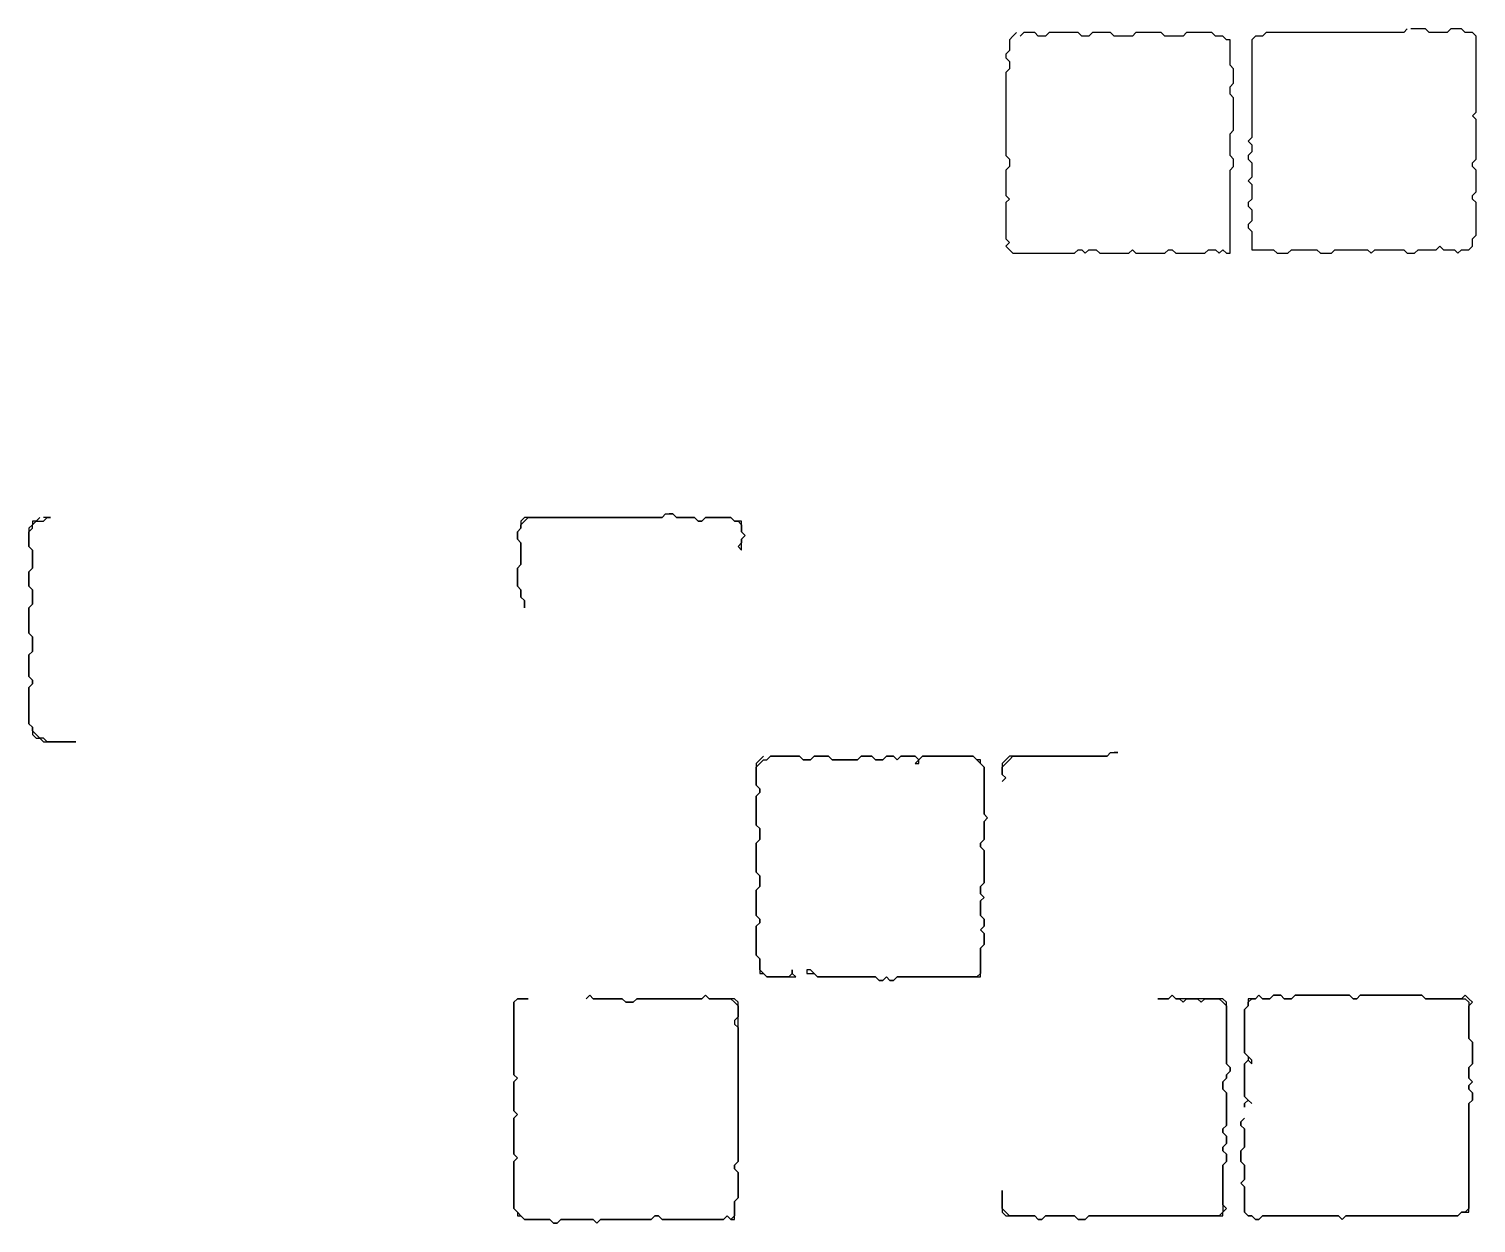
# Model space of a CAD drawing. Header units: metres. Extents: x 0 to 600, y 0 to 400.
# Drawn here: x 79.8 to 139.3, y 151.2 to 200.3 of the extents above; entities that cross this region are included whole.
import ezdxf

# ---------------------------------------------------------------- set-up
doc = ezdxf.new("R2010")
doc.units = ezdxf.units.M

msp = doc.modelspace()

# ---------------------------------------------------------------- linework, layer by layer
for points in [[(120.387, 200.149), (120.238, 200), (120.089, 199.851), (120.089, 199.702), (120.089, 199.554), (120.089, 199.405), (119.94, 199.256), (119.94, 199.107), (120.089, 198.958), (120.089, 198.81), (120.089, 198.661), (119.94, 198.512), (119.94, 198.363), (119.94, 198.214), (119.94, 198.065), (119.94, 197.917), (119.94, 197.768), (119.94, 197.619), (119.94, 197.47), (119.94, 197.321), (119.94, 197.173), (119.94, 197.024), (119.94, 196.875), (119.94, 196.726), (119.94, 196.577), (119.94, 196.429), (119.94, 196.28), (119.94, 196.131), (119.94, 195.982), (119.94, 195.833), (119.94, 195.685), (119.94, 195.536), (119.94, 195.387), (119.94, 195.238), (119.94, 195.089), (120.089, 194.94), (120.089, 194.792), (120.089, 194.643), (119.94, 194.494), (119.94, 194.345), (119.94, 194.196), (119.94, 194.048), (119.94, 193.899), (119.94, 193.75), (119.94, 193.601), (119.94, 193.452), (120.089, 193.304), (119.94, 193.155), (119.94, 193.006), (119.94, 192.857), (119.94, 192.708), (119.94, 192.56), (119.94, 192.411), (119.94, 192.262), (119.94, 192.113), (119.94, 191.964), (119.94, 191.815), (119.94, 191.667), (120.089, 191.518), (119.94, 191.369), (120.089, 191.22), (120.238, 191.071), (120.387, 191.071), (120.536, 191.071), (120.685, 191.071), (120.833, 191.071), (120.982, 191.071), (121.131, 191.071), (121.28, 191.071), (121.429, 191.071), (121.577, 191.071), (121.726, 191.071), (121.875, 191.071), (122.024, 191.071), (122.173, 191.071), (122.321, 191.071), (122.47, 191.071), (122.619, 191.071), (122.768, 191.071), (122.917, 191.22), (123.065, 191.22), (123.214, 191.071), (123.363, 191.22), (123.512, 191.22), (123.661, 191.22), (123.81, 191.071), (123.958, 191.071), (124.107, 191.071), (124.256, 191.071), (124.405, 191.071), (124.554, 191.071), (124.702, 191.071), (124.851, 191.071), (125, 191.071), (125.149, 191.22), (125.298, 191.071), (125.446, 191.071), (125.595, 191.071), (125.744, 191.071), (125.893, 191.071), (126.042, 191.071), (126.19, 191.071), (126.339, 191.071), (126.488, 191.071), (126.637, 191.22), (126.786, 191.22), (126.935, 191.071), (127.083, 191.071), (127.232, 191.071), (127.381, 191.071), (127.53, 191.071), (127.679, 191.071), (127.827, 191.071), (127.976, 191.071), (128.125, 191.071), (128.274, 191.22), (128.423, 191.22), (128.571, 191.22), (128.72, 191.071), (128.869, 191.22), (129.018, 191.071), (129.167, 191.071), (129.167, 191.22), (129.167, 191.369), (129.167, 191.518), (129.167, 191.667), (129.167, 191.815), (129.167, 191.964), (129.167, 192.113), (129.167, 192.262), (129.167, 192.411), (129.167, 192.56), (129.167, 192.708), (129.167, 192.857), (129.167, 193.006), (129.167, 193.155), (129.167, 193.304), (129.167, 193.452), (129.167, 193.601), (129.167, 193.75), (129.167, 193.899), (129.167, 194.048), (129.167, 194.196), (129.167, 194.345), (129.167, 194.494), (129.315, 194.643), (129.315, 194.792), (129.315, 194.94), (129.167, 195.089), (129.167, 195.238), (129.167, 195.387), (129.167, 195.536), (129.167, 195.685), (129.167, 195.833), (129.167, 195.982), (129.315, 196.131), (129.315, 196.28), (129.315, 196.429), (129.315, 196.577), (129.315, 196.726), (129.315, 196.875), (129.315, 197.024), (129.315, 197.173), (129.315, 197.321), (129.315, 197.47), (129.167, 197.619), (129.167, 197.768), (129.167, 197.917), (129.315, 198.065), (129.315, 198.214), (129.315, 198.363), (129.315, 198.512), (129.315, 198.661), (129.167, 198.81), (129.167, 198.958), (129.167, 199.107), (129.167, 199.256), (129.167, 199.405), (129.167, 199.554), (129.167, 199.702), (129.167, 199.851), (129.018, 199.851), (128.869, 200), (128.72, 200), (128.571, 200), (128.423, 200.149), (128.274, 200.149), (128.125, 200.149), (127.976, 200.149), (127.827, 200.149), (127.679, 200.149), (127.53, 200.149), (127.381, 200.149), (127.232, 200), (127.083, 200), (126.935, 200), (126.786, 200), (126.637, 200), (126.488, 200), (126.339, 200.149), (126.19, 200.149), (126.042, 200.149), (125.893, 200.149), (125.744, 200.149), (125.595, 200.149), (125.446, 200.149), (125.298, 200.149), (125.149, 200), (125, 200), (124.851, 200), (124.702, 200), (124.554, 200), (124.405, 200), (124.256, 200.149), (124.107, 200.149), (123.958, 200.149), (123.81, 200.149), (123.661, 200.149), (123.512, 200.149), (123.363, 200), (123.214, 200), (123.065, 200), (122.917, 200.149), (122.768, 200.149), (122.619, 200.149), (122.47, 200.149), (122.321, 200.149), (122.173, 200.149), (122.024, 200.149), (121.875, 200.149), (121.726, 200.149), (121.577, 200), (121.429, 200), (121.28, 200), (121.131, 200.149), (120.982, 200.149), (120.833, 200.149), (120.685, 200.149), (120.536, 200)], [(136.458, 200.298), (136.31, 200.149), (136.161, 200.149), (136.012, 200.149), (135.863, 200.149), (135.714, 200.149), (135.565, 200.149), (135.417, 200.149), (135.268, 200.149), (135.119, 200.149), (134.97, 200.149), (134.821, 200.149), (134.673, 200.149), (134.524, 200.149), (134.375, 200.149), (134.226, 200.149), (134.077, 200.149), (133.929, 200.149), (133.78, 200.149), (133.631, 200.149), (133.482, 200.149), (133.333, 200.149), (133.185, 200.149), (133.036, 200.149), (132.887, 200.149), (132.738, 200.149), (132.589, 200.149), (132.44, 200.149), (132.292, 200.149), (132.143, 200.149), (131.994, 200.149), (131.845, 200.149), (131.696, 200.149), (131.548, 200.149), (131.399, 200.149), (131.25, 200.149), (131.101, 200.149), (130.952, 200.149), (130.804, 200.149), (130.655, 200.149), (130.506, 200), (130.357, 200), (130.208, 200), (130.06, 199.851), (130.06, 199.702), (130.06, 199.554), (130.06, 199.405), (130.06, 199.256), (130.06, 199.107), (130.06, 198.958), (130.06, 198.81), (130.06, 198.661), (130.06, 198.512), (130.06, 198.363), (130.06, 198.214), (130.06, 198.065), (130.06, 197.917), (130.06, 197.768), (130.06, 197.619), (130.06, 197.47), (130.06, 197.321), (130.06, 197.173), (130.06, 197.024), (130.06, 196.875), (130.06, 196.726), (130.06, 196.577), (130.06, 196.429), (130.06, 196.28), (130.06, 196.131), (130.06, 195.982), (130.06, 195.833), (129.911, 195.685), (130.06, 195.536), (130.06, 195.387), (130.06, 195.238), (129.911, 195.089), (129.911, 194.94), (130.06, 194.792), (130.06, 194.643), (130.06, 194.494), (130.06, 194.345), (130.06, 194.196), (129.911, 194.048), (130.06, 193.899), (130.06, 193.75), (130.06, 193.601), (130.06, 193.452), (130.06, 193.304), (129.911, 193.155), (129.911, 193.006), (130.06, 192.857), (130.06, 192.708), (130.06, 192.56), (130.06, 192.411), (129.911, 192.262), (129.911, 192.113), (130.06, 191.964), (130.06, 191.815), (130.06, 191.667), (130.06, 191.518), (130.06, 191.369), (130.06, 191.22), (130.208, 191.22), (130.357, 191.22), (130.506, 191.22), (130.655, 191.22), (130.804, 191.22), (130.952, 191.22), (131.101, 191.071), (131.25, 191.071), (131.399, 191.071), (131.548, 191.071), (131.696, 191.22), (131.845, 191.22), (131.994, 191.22), (132.143, 191.22), (132.292, 191.22), (132.44, 191.22), (132.589, 191.22), (132.738, 191.22), (132.887, 191.071), (133.036, 191.071), (133.185, 191.071), (133.333, 191.071), (133.482, 191.22), (133.631, 191.22), (133.78, 191.22), (133.929, 191.22), (134.077, 191.22), (134.226, 191.22), (134.375, 191.22), (134.524, 191.22), (134.673, 191.22), (134.821, 191.22), (134.97, 191.071), (135.119, 191.22), (135.268, 191.22), (135.417, 191.22), (135.565, 191.22), (135.714, 191.22), (135.863, 191.22), (136.012, 191.22), (136.161, 191.22), (136.31, 191.22), (136.458, 191.071), (136.607, 191.071), (136.756, 191.071), (136.905, 191.22), (137.054, 191.22), (137.202, 191.22), (137.351, 191.22), (137.5, 191.22), (137.649, 191.22), (137.798, 191.369), (137.946, 191.22), (138.095, 191.22), (138.244, 191.22), (138.393, 191.22), (138.542, 191.071), (138.69, 191.22), (138.839, 191.22), (138.988, 191.22), (139.137, 191.369), (139.137, 191.518), (139.137, 191.667), (139.286, 191.815), (139.286, 191.964), (139.286, 192.113), (139.286, 192.262), (139.286, 192.411), (139.286, 192.56), (139.286, 192.708), (139.286, 192.857), (139.286, 193.006), (139.286, 193.155), (139.137, 193.304), (139.137, 193.452), (139.286, 193.601), (139.286, 193.75), (139.286, 193.899), (139.286, 194.048), (139.286, 194.196), (139.286, 194.345), (139.286, 194.494), (139.137, 194.643), (139.137, 194.792), (139.286, 194.94), (139.286, 195.089), (139.286, 195.238), (139.286, 195.387), (139.286, 195.536), (139.286, 195.685), (139.286, 195.833), (139.286, 195.982), (139.286, 196.131), (139.286, 196.28), (139.286, 196.429), (139.286, 196.577), (139.137, 196.726), (139.286, 196.875), (139.286, 197.024), (139.286, 197.173), (139.286, 197.321), (139.286, 197.47), (139.286, 197.619), (139.286, 197.768), (139.286, 197.917), (139.286, 198.065), (139.286, 198.214), (139.286, 198.363), (139.286, 198.512), (139.286, 198.661), (139.286, 198.81), (139.286, 198.958), (139.286, 199.107), (139.286, 199.256), (139.286, 199.405), (139.286, 199.554), (139.286, 199.702), (139.286, 199.851), (139.286, 200), (139.137, 200.149), (138.988, 200.149), (138.839, 200.149), (138.69, 200.298), (138.542, 200.298), (138.393, 200.298), (138.244, 200.298), (138.095, 200.149), (137.946, 200.149), (137.798, 200.149), (137.649, 200.149), (137.5, 200.149), (137.351, 200.149), (137.202, 200.298), (137.054, 200.298), (136.905, 200.298), (136.756, 200.298), (136.607, 200.298)], [(105.952, 180.357), (105.804, 180.208), (105.655, 180.208), (105.506, 180.208), (105.357, 180.208), (105.208, 180.208), (105.06, 180.208), (104.911, 180.208), (104.762, 180.208), (104.613, 180.208), (104.464, 180.208), (104.315, 180.208), (104.167, 180.208), (104.018, 180.208), (103.869, 180.208), (103.72, 180.208), (103.571, 180.208), (103.423, 180.208), (103.274, 180.208), (103.125, 180.208), (102.976, 180.208), (102.827, 180.208), (102.679, 180.208), (102.53, 180.208), (102.381, 180.208), (102.232, 180.208), (102.083, 180.208), (101.935, 180.208), (101.786, 180.208), (101.637, 180.208), (101.488, 180.208), (101.339, 180.208), (101.19, 180.208), (101.042, 180.208), (100.893, 180.208), (100.744, 180.208), (100.595, 180.208), (100.446, 180.208), (100.298, 180.208), (100.149, 180.208), (100, 180.06), (100, 179.911), (100, 179.762), (99.851, 179.613), (99.851, 179.464), (99.851, 179.315), (100, 179.167), (100, 179.018), (100, 178.869), (100, 178.72), (100, 178.571), (100, 178.423), (100, 178.274), (99.851, 178.125), (99.851, 177.976), (99.851, 177.827), (99.851, 177.679), (99.851, 177.53), (99.851, 177.381), (100, 177.232), (100, 177.083), (100, 176.935), (100.149, 176.786), (100.149, 176.637), (100.149, 176.488), (100.149, 176.637), (100.149, 176.786), (100, 176.935), (100, 177.083), (100, 177.232), (99.851, 177.381), (99.851, 177.53), (99.851, 177.679), (99.851, 177.827), (99.851, 177.976), (99.851, 178.125), (100, 178.274), (100, 178.423), (100, 178.571), (100, 178.72), (100, 178.869), (100, 179.018), (100, 179.167), (99.851, 179.315), (99.851, 179.464), (99.851, 179.613), (100, 179.762), (100, 179.911), (100.149, 180.06), (100.298, 180.208), (100.446, 180.208), (100.595, 180.208), (100.744, 180.208), (100.893, 180.208), (101.042, 180.208), (101.19, 180.208), (101.339, 180.208), (101.488, 180.208), (101.637, 180.208), (101.786, 180.208), (101.935, 180.208), (102.083, 180.208), (102.232, 180.208), (102.381, 180.208), (102.53, 180.208), (102.679, 180.208), (102.827, 180.208), (102.976, 180.208), (103.125, 180.208), (103.274, 180.208), (103.423, 180.208), (103.571, 180.208), (103.72, 180.208), (103.869, 180.208), (104.018, 180.208), (104.167, 180.208), (104.315, 180.208), (104.464, 180.208), (104.613, 180.208), (104.762, 180.208), (104.911, 180.208), (105.06, 180.208), (105.208, 180.208), (105.357, 180.208), (105.506, 180.208), (105.655, 180.208), (105.804, 180.208), (105.952, 180.357), (106.101, 180.357), (106.25, 180.357), (106.399, 180.208), (106.548, 180.208), (106.696, 180.208), (106.845, 180.208), (106.994, 180.208), (107.143, 180.208), (107.292, 180.06), (107.44, 180.06), (107.589, 180.208), (107.738, 180.208), (107.887, 180.208), (108.036, 180.208), (108.185, 180.208), (108.333, 180.208), (108.482, 180.208), (108.631, 180.208), (108.78, 180.06), (108.929, 180.06), (109.077, 179.911), (109.077, 179.762), (109.077, 179.613), (109.226, 179.464), (109.077, 179.315), (109.077, 179.167), (108.929, 179.018), (109.077, 178.869), (109.077, 179.018), (109.077, 179.167), (109.077, 179.315), (109.226, 179.464), (109.077, 179.613), (109.077, 179.762), (109.077, 179.911), (109.077, 180.06), (108.929, 180.06), (108.78, 180.06), (108.631, 180.208), (108.482, 180.208), (108.333, 180.208), (108.185, 180.208), (108.036, 180.208), (107.887, 180.208), (107.738, 180.208), (107.589, 180.208), (107.44, 180.06), (107.292, 180.06), (107.143, 180.208), (106.994, 180.208), (106.845, 180.208), (106.696, 180.208), (106.548, 180.208), (106.399, 180.208), (106.25, 180.357), (106.101, 180.357)], [(80.208, 180.208), (80.06, 180.06), (79.911, 180.06), (79.911, 179.911), (79.762, 179.762), (79.762, 179.613), (79.762, 179.464), (79.762, 179.315), (79.762, 179.167), (79.762, 179.018), (79.911, 178.869), (79.911, 178.72), (79.911, 178.571), (79.911, 178.423), (79.911, 178.274), (79.911, 178.125), (79.762, 177.976), (79.762, 177.827), (79.762, 177.679), (79.762, 177.53), (79.762, 177.381), (79.911, 177.232), (79.911, 177.083), (79.911, 176.935), (79.911, 176.786), (79.911, 176.637), (79.762, 176.488), (79.762, 176.339), (79.762, 176.19), (79.762, 176.042), (79.762, 175.893), (79.762, 175.744), (79.762, 175.595), (79.762, 175.446), (79.911, 175.298), (79.911, 175.149), (79.911, 175), (79.911, 174.851), (79.911, 174.702), (79.762, 174.554), (79.762, 174.405), (79.762, 174.256), (79.762, 174.107), (79.762, 173.958), (79.762, 173.81), (79.762, 173.661), (79.911, 173.512), (79.911, 173.363), (79.762, 173.214), (79.762, 173.065), (79.762, 172.917), (79.762, 172.768), (79.762, 172.619), (79.762, 172.47), (79.762, 172.321), (79.762, 172.173), (79.762, 172.024), (79.762, 171.875), (79.762, 171.726), (79.911, 171.577), (79.911, 171.429), (79.911, 171.28), (80.06, 171.131), (80.208, 171.131), (80.357, 170.982), (80.506, 170.982), (80.655, 170.982), (80.804, 170.982), (80.952, 170.982), (81.101, 170.982), (81.25, 170.982), (81.399, 170.982), (81.548, 170.982), (81.696, 170.982), (81.548, 170.982), (81.399, 170.982), (81.25, 170.982), (81.101, 170.982), (80.952, 170.982), (80.804, 170.982), (80.655, 170.982), (80.506, 170.982), (80.357, 171.131), (80.208, 171.131), (80.06, 171.28), (79.911, 171.429), (79.911, 171.577), (79.762, 171.726), (79.762, 171.875), (79.762, 172.024), (79.762, 172.173), (79.762, 172.321), (79.762, 172.47), (79.762, 172.619), (79.762, 172.768), (79.762, 172.917), (79.762, 173.065), (79.762, 173.214), (79.911, 173.363), (79.911, 173.512), (79.762, 173.661), (79.762, 173.81), (79.762, 173.958), (79.762, 174.107), (79.762, 174.256), (79.762, 174.405), (79.762, 174.554), (79.911, 174.702), (79.911, 174.851), (79.911, 175), (79.911, 175.149), (79.911, 175.298), (79.762, 175.446), (79.762, 175.595), (79.762, 175.744), (79.762, 175.893), (79.762, 176.042), (79.762, 176.19), (79.762, 176.339), (79.762, 176.488), (79.911, 176.637), (79.911, 176.786), (79.911, 176.935), (79.911, 177.083), (79.911, 177.232), (79.762, 177.381), (79.762, 177.53), (79.762, 177.679), (79.762, 177.827), (79.762, 177.976), (79.911, 178.125), (79.911, 178.274), (79.911, 178.423), (79.911, 178.571), (79.911, 178.72), (79.911, 178.869), (79.762, 179.018), (79.762, 179.167), (79.762, 179.315), (79.762, 179.464), (79.762, 179.613), (79.911, 179.762), (79.911, 179.911), (80.06, 180.06), (80.208, 180.06), (80.357, 180.06), (80.506, 180.208), (80.655, 180.208), (80.506, 180.208), (80.357, 180.208)], [(109.97, 170.387), (109.821, 170.238), (109.673, 170.089), (109.673, 169.94), (109.673, 169.792), (109.673, 169.643), (109.673, 169.494), (109.673, 169.345), (109.673, 169.196), (109.821, 169.048), (109.821, 168.899), (109.673, 168.75), (109.673, 168.601), (109.673, 168.452), (109.673, 168.304), (109.673, 168.155), (109.673, 168.006), (109.673, 167.857), (109.673, 167.708), (109.673, 167.56), (109.821, 167.411), (109.821, 167.262), (109.821, 167.113), (109.821, 166.964), (109.673, 166.815), (109.673, 166.667), (109.673, 166.518), (109.673, 166.369), (109.673, 166.22), (109.673, 166.071), (109.673, 165.923), (109.673, 165.774), (109.673, 165.625), (109.821, 165.476), (109.821, 165.327), (109.821, 165.179), (109.821, 165.03), (109.673, 164.881), (109.673, 164.732), (109.673, 164.583), (109.673, 164.435), (109.673, 164.286), (109.673, 164.137), (109.673, 163.988), (109.673, 163.839), (109.821, 163.69), (109.821, 163.542), (109.673, 163.393), (109.673, 163.244), (109.673, 163.095), (109.673, 162.946), (109.673, 162.798), (109.673, 162.649), (109.673, 162.5), (109.673, 162.351), (109.673, 162.202), (109.821, 162.054), (109.821, 161.905), (109.821, 161.756), (109.821, 161.607), (109.821, 161.458), (109.97, 161.458), (110.119, 161.31), (110.268, 161.31), (110.417, 161.31), (110.565, 161.31), (110.714, 161.31), (110.863, 161.31), (111.012, 161.31), (111.161, 161.31), (111.31, 161.31), (111.161, 161.458), (111.161, 161.607), (111.161, 161.458), (111.012, 161.31), (110.863, 161.31), (110.714, 161.31), (110.565, 161.31), (110.417, 161.31), (110.268, 161.31), (110.119, 161.31), (109.97, 161.458), (109.821, 161.607), (109.821, 161.756), (109.821, 161.905), (109.821, 162.054), (109.673, 162.202), (109.673, 162.351), (109.673, 162.5), (109.673, 162.649), (109.673, 162.798), (109.673, 162.946), (109.673, 163.095), (109.673, 163.244), (109.673, 163.393), (109.821, 163.542), (109.821, 163.69), (109.673, 163.839), (109.673, 163.988), (109.673, 164.137), (109.673, 164.286), (109.673, 164.435), (109.673, 164.583), (109.673, 164.732), (109.673, 164.881), (109.821, 165.03), (109.821, 165.179), (109.821, 165.327), (109.821, 165.476), (109.673, 165.625), (109.673, 165.774), (109.673, 165.923), (109.673, 166.071), (109.673, 166.22), (109.673, 166.369), (109.673, 166.518), (109.673, 166.667), (109.673, 166.815), (109.821, 166.964), (109.821, 167.113), (109.821, 167.262), (109.821, 167.411), (109.673, 167.56), (109.673, 167.708), (109.673, 167.857), (109.673, 168.006), (109.673, 168.155), (109.673, 168.304), (109.673, 168.452), (109.673, 168.601), (109.673, 168.75), (109.821, 168.899), (109.821, 169.048), (109.673, 169.196), (109.673, 169.345), (109.673, 169.494), (109.673, 169.643), (109.673, 169.792), (109.673, 169.94), (109.821, 170.089), (109.97, 170.238), (110.119, 170.238), (110.268, 170.387), (110.417, 170.387), (110.565, 170.387), (110.714, 170.387), (110.863, 170.387), (111.012, 170.387), (111.161, 170.387), (111.31, 170.387), (111.458, 170.387), (111.607, 170.238), (111.756, 170.238), (111.905, 170.238), (112.054, 170.387), (112.202, 170.387), (112.351, 170.387), (112.5, 170.387), (112.649, 170.387), (112.798, 170.238), (112.946, 170.238), (113.095, 170.238), (113.244, 170.238), (113.393, 170.238), (113.542, 170.238), (113.69, 170.238), (113.839, 170.238), (113.988, 170.387), (114.137, 170.387), (114.286, 170.387), (114.435, 170.387), (114.583, 170.238), (114.732, 170.238), (114.881, 170.238), (115.03, 170.387), (115.179, 170.387), (115.327, 170.387), (115.476, 170.238), (115.625, 170.387), (115.774, 170.387), (115.923, 170.387), (116.071, 170.387), (116.22, 170.387), (116.369, 170.238), (116.22, 170.089), (116.369, 170.089), (116.369, 170.238), (116.518, 170.387), (116.667, 170.387), (116.815, 170.387), (116.964, 170.387), (117.113, 170.387), (117.262, 170.387), (117.411, 170.387), (117.56, 170.387), (117.708, 170.387), (117.857, 170.387), (118.006, 170.387), (118.155, 170.387), (118.304, 170.387), (118.452, 170.387), (118.601, 170.387), (118.75, 170.238), (118.899, 170.089), (119.048, 169.94), (119.048, 169.792), (119.048, 169.643), (119.048, 169.494), (119.048, 169.345), (119.048, 169.196), (119.048, 169.048), (119.048, 168.899), (119.048, 168.75), (119.048, 168.601), (119.048, 168.452), (119.048, 168.304), (119.048, 168.155), (119.048, 168.006), (119.196, 167.857), (119.048, 167.708), (119.048, 167.56), (119.048, 167.411), (119.048, 167.262), (119.048, 167.113), (119.048, 166.964), (118.899, 166.815), (118.899, 166.667), (119.048, 166.518), (119.048, 166.369), (119.048, 166.22), (119.048, 166.071), (119.048, 165.923), (119.048, 165.774), (119.048, 165.625), (119.048, 165.476), (119.048, 165.327), (119.048, 165.179), (118.899, 165.03), (118.899, 164.881), (118.899, 164.732), (119.048, 164.583), (118.899, 164.435), (118.899, 164.286), (118.899, 164.137), (118.899, 163.988), (118.899, 163.839), (119.048, 163.69), (119.048, 163.542), (119.048, 163.393), (118.899, 163.244), (119.048, 163.095), (119.048, 162.946), (119.048, 162.798), (119.048, 162.649), (118.899, 162.5), (118.899, 162.351), (118.899, 162.202), (118.899, 162.054), (118.899, 161.905), (118.899, 161.756), (118.899, 161.607), (118.899, 161.458), (118.75, 161.31), (118.601, 161.31), (118.452, 161.31), (118.304, 161.31), (118.155, 161.31), (118.006, 161.31), (117.857, 161.31), (117.708, 161.31), (117.56, 161.31), (117.411, 161.31), (117.262, 161.31), (117.113, 161.31), (116.964, 161.31), (116.815, 161.31), (116.667, 161.31), (116.518, 161.31), (116.369, 161.31), (116.22, 161.31), (116.071, 161.31), (115.923, 161.31), (115.774, 161.31), (115.625, 161.31), (115.476, 161.31), (115.327, 161.161), (115.179, 161.161), (115.03, 161.31), (114.881, 161.161), (114.732, 161.161), (114.583, 161.31), (114.435, 161.31), (114.286, 161.31), (114.137, 161.31), (113.988, 161.31), (113.839, 161.31), (113.69, 161.31), (113.542, 161.31), (113.393, 161.31), (113.244, 161.31), (113.095, 161.31), (112.946, 161.31), (112.798, 161.31), (112.649, 161.31), (112.5, 161.31), (112.351, 161.31), (112.202, 161.31), (112.054, 161.458), (111.905, 161.607), (111.756, 161.607), (111.756, 161.458), (111.905, 161.458), (112.054, 161.458), (112.202, 161.31), (112.351, 161.31), (112.5, 161.31), (112.649, 161.31), (112.798, 161.31), (112.946, 161.31), (113.095, 161.31), (113.244, 161.31), (113.393, 161.31), (113.542, 161.31), (113.69, 161.31), (113.839, 161.31), (113.988, 161.31), (114.137, 161.31), (114.286, 161.31), (114.435, 161.31), (114.583, 161.31), (114.732, 161.161), (114.881, 161.161), (115.03, 161.31), (115.179, 161.161), (115.327, 161.161), (115.476, 161.31), (115.625, 161.31), (115.774, 161.31), (115.923, 161.31), (116.071, 161.31), (116.22, 161.31), (116.369, 161.31), (116.518, 161.31), (116.667, 161.31), (116.815, 161.31), (116.964, 161.31), (117.113, 161.31), (117.262, 161.31), (117.411, 161.31), (117.56, 161.31), (117.708, 161.31), (117.857, 161.31), (118.006, 161.31), (118.155, 161.31), (118.304, 161.31), (118.452, 161.31), (118.601, 161.31), (118.75, 161.31), (118.899, 161.31), (118.899, 161.458), (118.899, 161.607), (118.899, 161.756), (118.899, 161.905), (118.899, 162.054), (118.899, 162.202), (118.899, 162.351), (118.899, 162.5), (119.048, 162.649), (119.048, 162.798), (119.048, 162.946), (119.048, 163.095), (118.899, 163.244), (119.048, 163.393), (119.048, 163.542), (119.048, 163.69), (118.899, 163.839), (118.899, 163.988), (118.899, 164.137), (118.899, 164.286), (118.899, 164.435), (119.048, 164.583), (118.899, 164.732), (118.899, 164.881), (118.899, 165.03), (119.048, 165.179), (119.048, 165.327), (119.048, 165.476), (119.048, 165.625), (119.048, 165.774), (119.048, 165.923), (119.048, 166.071), (119.048, 166.22), (119.048, 166.369), (119.048, 166.518), (118.899, 166.667), (118.899, 166.815), (119.048, 166.964), (119.048, 167.113), (119.048, 167.262), (119.048, 167.411), (119.048, 167.56), (119.048, 167.708), (119.196, 167.857), (119.048, 168.006), (119.048, 168.155), (119.048, 168.304), (119.048, 168.452), (119.048, 168.601), (119.048, 168.75), (119.048, 168.899), (119.048, 169.048), (119.048, 169.196), (119.048, 169.345), (119.048, 169.494), (119.048, 169.643), (119.048, 169.792), (119.048, 169.94), (118.899, 170.089), (118.899, 170.238), (118.75, 170.238), (118.601, 170.387), (118.452, 170.387), (118.304, 170.387), (118.155, 170.387), (118.006, 170.387), (117.857, 170.387), (117.708, 170.387), (117.56, 170.387), (117.411, 170.387), (117.262, 170.387), (117.113, 170.387), (116.964, 170.387), (116.815, 170.387), (116.667, 170.387), (116.518, 170.387), (116.369, 170.238), (116.22, 170.387), (116.071, 170.387), (115.923, 170.387), (115.774, 170.387), (115.625, 170.387), (115.476, 170.238), (115.327, 170.387), (115.179, 170.387), (115.03, 170.387), (114.881, 170.238), (114.732, 170.238), (114.583, 170.238), (114.435, 170.387), (114.286, 170.387), (114.137, 170.387), (113.988, 170.387), (113.839, 170.238), (113.69, 170.238), (113.542, 170.238), (113.393, 170.238), (113.244, 170.238), (113.095, 170.238), (112.946, 170.238), (112.798, 170.238), (112.649, 170.387), (112.5, 170.387), (112.351, 170.387), (112.202, 170.387), (112.054, 170.387), (111.905, 170.238), (111.756, 170.238), (111.607, 170.238), (111.458, 170.387), (111.31, 170.387), (111.161, 170.387), (111.012, 170.387), (110.863, 170.387), (110.714, 170.387), (110.565, 170.387), (110.417, 170.387), (110.268, 170.387), (110.119, 170.238)], [(124.256, 170.536), (124.107, 170.387), (123.958, 170.387), (123.81, 170.387), (123.661, 170.387), (123.512, 170.387), (123.363, 170.387), (123.214, 170.387), (123.065, 170.387), (122.917, 170.387), (122.768, 170.387), (122.619, 170.387), (122.47, 170.387), (122.321, 170.387), (122.173, 170.387), (122.024, 170.387), (121.875, 170.387), (121.726, 170.387), (121.577, 170.387), (121.429, 170.387), (121.28, 170.387), (121.131, 170.387), (120.982, 170.387), (120.833, 170.387), (120.685, 170.387), (120.536, 170.387), (120.387, 170.387), (120.238, 170.387), (120.089, 170.387), (119.94, 170.238), (119.792, 170.089), (119.792, 169.94), (119.792, 169.792), (119.792, 169.643), (119.94, 169.494), (119.792, 169.345), (119.94, 169.494), (119.792, 169.643), (119.792, 169.792), (119.792, 169.94), (119.94, 170.089), (120.089, 170.238), (120.238, 170.387), (120.387, 170.387), (120.536, 170.387), (120.685, 170.387), (120.833, 170.387), (120.982, 170.387), (121.131, 170.387), (121.28, 170.387), (121.429, 170.387), (121.577, 170.387), (121.726, 170.387), (121.875, 170.387), (122.024, 170.387), (122.173, 170.387), (122.321, 170.387), (122.47, 170.387), (122.619, 170.387), (122.768, 170.387), (122.917, 170.387), (123.065, 170.387), (123.214, 170.387), (123.363, 170.387), (123.512, 170.387), (123.661, 170.387), (123.81, 170.387), (123.958, 170.387), (124.107, 170.387), (124.256, 170.536), (124.405, 170.536), (124.554, 170.536), (124.405, 170.536)], [(102.827, 160.565), (102.679, 160.417), (102.827, 160.565), (102.976, 160.417), (103.125, 160.417), (103.274, 160.417), (103.423, 160.417), (103.571, 160.417), (103.72, 160.417), (103.869, 160.417), (104.018, 160.417), (104.167, 160.417), (104.315, 160.268), (104.464, 160.268), (104.613, 160.268), (104.762, 160.417), (104.911, 160.417), (105.06, 160.417), (105.208, 160.417), (105.357, 160.417), (105.506, 160.417), (105.655, 160.417), (105.804, 160.417), (105.952, 160.417), (106.101, 160.417), (106.25, 160.417), (106.399, 160.417), (106.548, 160.417), (106.696, 160.417), (106.845, 160.417), (106.994, 160.417), (107.143, 160.417), (107.292, 160.417), (107.44, 160.417), (107.589, 160.565), (107.738, 160.417), (107.887, 160.417), (108.036, 160.417), (108.185, 160.417), (108.333, 160.417), (108.482, 160.417), (108.631, 160.417), (108.78, 160.268), (108.929, 160.119), (108.929, 159.97), (108.929, 159.821), (108.929, 159.673), (108.78, 159.524), (108.78, 159.375), (108.929, 159.226), (108.929, 159.077), (108.929, 158.929), (108.929, 158.78), (108.929, 158.631), (108.929, 158.482), (108.929, 158.333), (108.929, 158.185), (108.929, 158.036), (108.929, 157.887), (108.929, 157.738), (108.929, 157.589), (108.929, 157.44), (108.929, 157.292), (108.929, 157.143), (108.929, 156.994), (108.929, 156.845), (108.929, 156.696), (108.929, 156.548), (108.929, 156.399), (108.929, 156.25), (108.929, 156.101), (108.929, 155.952), (108.929, 155.804), (108.929, 155.655), (108.929, 155.506), (108.929, 155.357), (108.929, 155.208), (108.929, 155.06), (108.929, 154.911), (108.929, 154.762), (108.929, 154.613), (108.929, 154.464), (108.929, 154.315), (108.929, 154.167), (108.929, 154.018), (108.929, 153.869), (108.929, 153.72), (108.78, 153.571), (108.78, 153.423), (108.929, 153.274), (108.929, 153.125), (108.929, 152.976), (108.929, 152.827), (108.929, 152.679), (108.929, 152.53), (108.929, 152.381), (108.929, 152.232), (108.78, 152.083), (108.78, 151.935), (108.78, 151.786), (108.78, 151.637), (108.78, 151.488), (108.631, 151.339), (108.482, 151.488), (108.333, 151.339), (108.185, 151.339), (108.036, 151.339), (107.887, 151.339), (107.738, 151.339), (107.589, 151.339), (107.44, 151.339), (107.292, 151.339), (107.143, 151.339), (106.994, 151.339), (106.845, 151.339), (106.696, 151.339), (106.548, 151.339), (106.399, 151.339), (106.25, 151.339), (106.101, 151.339), (105.952, 151.339), (105.804, 151.339), (105.655, 151.488), (105.506, 151.488), (105.357, 151.339), (105.208, 151.339), (105.06, 151.339), (104.911, 151.339), (104.762, 151.339), (104.613, 151.339), (104.464, 151.339), (104.315, 151.339), (104.167, 151.339), (104.018, 151.339), (103.869, 151.339), (103.72, 151.339), (103.571, 151.339), (103.423, 151.339), (103.274, 151.339), (103.125, 151.19), (102.976, 151.339), (102.827, 151.339), (102.679, 151.339), (102.53, 151.339), (102.381, 151.339), (102.232, 151.339), (102.083, 151.339), (101.935, 151.339), (101.786, 151.339), (101.637, 151.339), (101.488, 151.19), (101.339, 151.19), (101.19, 151.339), (101.042, 151.339), (100.893, 151.339), (100.744, 151.339), (100.595, 151.339), (100.446, 151.339), (100.298, 151.339), (100.149, 151.339), (100, 151.488), (99.851, 151.637), (99.702, 151.786), (99.702, 151.935), (99.702, 152.083), (99.702, 152.232), (99.702, 152.381), (99.702, 152.53), (99.702, 152.679), (99.702, 152.827), (99.702, 152.976), (99.702, 153.125), (99.702, 153.274), (99.702, 153.423), (99.702, 153.571), (99.702, 153.72), (99.851, 153.869), (99.702, 154.018), (99.702, 154.167), (99.702, 154.315), (99.702, 154.464), (99.702, 154.613), (99.702, 154.762), (99.702, 154.911), (99.702, 155.06), (99.702, 155.208), (99.702, 155.357), (99.702, 155.506), (99.851, 155.655), (99.702, 155.804), (99.702, 155.952), (99.702, 156.101), (99.702, 156.25), (99.702, 156.399), (99.702, 156.548), (99.702, 156.696), (99.702, 156.845), (99.702, 156.994), (99.851, 157.143), (99.702, 157.292), (99.702, 157.44), (99.702, 157.589), (99.702, 157.738), (99.702, 157.887), (99.702, 158.036), (99.702, 158.185), (99.702, 158.333), (99.702, 158.482), (99.702, 158.631), (99.702, 158.78), (99.702, 158.929), (99.702, 159.077), (99.702, 159.226), (99.702, 159.375), (99.702, 159.524), (99.702, 159.673), (99.702, 159.821), (99.702, 159.97), (99.702, 160.119), (99.702, 160.268), (99.851, 160.417), (100, 160.417), (100.149, 160.417), (100.298, 160.417), (100.149, 160.417), (100, 160.417), (99.851, 160.417), (99.702, 160.268), (99.702, 160.119), (99.702, 159.97), (99.702, 159.821), (99.702, 159.673), (99.702, 159.524), (99.702, 159.375), (99.702, 159.226), (99.702, 159.077), (99.702, 158.929), (99.702, 158.78), (99.702, 158.631), (99.702, 158.482), (99.702, 158.333), (99.702, 158.185), (99.702, 158.036), (99.702, 157.887), (99.702, 157.738), (99.702, 157.589), (99.702, 157.44), (99.702, 157.292), (99.851, 157.143), (99.702, 156.994), (99.702, 156.845), (99.702, 156.696), (99.702, 156.548), (99.702, 156.399), (99.702, 156.25), (99.702, 156.101), (99.702, 155.952), (99.702, 155.804), (99.851, 155.655), (99.702, 155.506), (99.702, 155.357), (99.702, 155.208), (99.702, 155.06), (99.702, 154.911), (99.702, 154.762), (99.702, 154.613), (99.702, 154.464), (99.702, 154.315), (99.702, 154.167), (99.702, 154.018), (99.851, 153.869), (99.702, 153.72), (99.702, 153.571), (99.702, 153.423), (99.702, 153.274), (99.702, 153.125), (99.702, 152.976), (99.702, 152.827), (99.702, 152.679), (99.702, 152.53), (99.702, 152.381), (99.702, 152.232), (99.702, 152.083), (99.702, 151.935), (99.702, 151.786), (99.851, 151.637), (99.851, 151.488), (100, 151.488), (100.149, 151.339), (100.298, 151.339), (100.446, 151.339), (100.595, 151.339), (100.744, 151.339), (100.893, 151.339), (101.042, 151.339), (101.19, 151.339), (101.339, 151.19), (101.488, 151.19), (101.637, 151.339), (101.786, 151.339), (101.935, 151.339), (102.083, 151.339), (102.232, 151.339), (102.381, 151.339), (102.53, 151.339), (102.679, 151.339), (102.827, 151.339), (102.976, 151.339), (103.125, 151.19), (103.274, 151.339), (103.423, 151.339), (103.571, 151.339), (103.72, 151.339), (103.869, 151.339), (104.018, 151.339), (104.167, 151.339), (104.315, 151.339), (104.464, 151.339), (104.613, 151.339), (104.762, 151.339), (104.911, 151.339), (105.06, 151.339), (105.208, 151.339), (105.357, 151.339), (105.506, 151.488), (105.655, 151.488), (105.804, 151.339), (105.952, 151.339), (106.101, 151.339), (106.25, 151.339), (106.399, 151.339), (106.548, 151.339), (106.696, 151.339), (106.845, 151.339), (106.994, 151.339), (107.143, 151.339), (107.292, 151.339), (107.44, 151.339), (107.589, 151.339), (107.738, 151.339), (107.887, 151.339), (108.036, 151.339), (108.185, 151.339), (108.333, 151.339), (108.482, 151.488), (108.631, 151.339), (108.78, 151.339), (108.78, 151.488), (108.78, 151.637), (108.78, 151.786), (108.78, 151.935), (108.78, 152.083), (108.929, 152.232), (108.929, 152.381), (108.929, 152.53), (108.929, 152.679), (108.929, 152.827), (108.929, 152.976), (108.929, 153.125), (108.929, 153.274), (108.78, 153.423), (108.78, 153.571), (108.929, 153.72), (108.929, 153.869), (108.929, 154.018), (108.929, 154.167), (108.929, 154.315), (108.929, 154.464), (108.929, 154.613), (108.929, 154.762), (108.929, 154.911), (108.929, 155.06), (108.929, 155.208), (108.929, 155.357), (108.929, 155.506), (108.929, 155.655), (108.929, 155.804), (108.929, 155.952), (108.929, 156.101), (108.929, 156.25), (108.929, 156.399), (108.929, 156.548), (108.929, 156.696), (108.929, 156.845), (108.929, 156.994), (108.929, 157.143), (108.929, 157.292), (108.929, 157.44), (108.929, 157.589), (108.929, 157.738), (108.929, 157.887), (108.929, 158.036), (108.929, 158.185), (108.929, 158.333), (108.929, 158.482), (108.929, 158.631), (108.929, 158.78), (108.929, 158.929), (108.929, 159.077), (108.929, 159.226), (108.929, 159.375), (108.929, 159.524), (108.929, 159.673), (108.929, 159.821), (108.929, 159.97), (108.929, 160.119), (108.929, 160.268), (108.78, 160.417), (108.631, 160.417), (108.482, 160.417), (108.333, 160.417), (108.185, 160.417), (108.036, 160.417), (107.887, 160.417), (107.738, 160.417), (107.589, 160.565), (107.44, 160.417), (107.292, 160.417), (107.143, 160.417), (106.994, 160.417), (106.845, 160.417), (106.696, 160.417), (106.548, 160.417), (106.399, 160.417), (106.25, 160.417), (106.101, 160.417), (105.952, 160.417), (105.804, 160.417), (105.655, 160.417), (105.506, 160.417), (105.357, 160.417), (105.208, 160.417), (105.06, 160.417), (104.911, 160.417), (104.762, 160.417), (104.613, 160.268), (104.464, 160.268), (104.315, 160.268), (104.167, 160.417), (104.018, 160.417), (103.869, 160.417), (103.72, 160.417), (103.571, 160.417), (103.423, 160.417), (103.274, 160.417), (103.125, 160.417), (102.976, 160.417)], [(126.786, 160.565), (126.637, 160.417), (126.488, 160.417), (126.339, 160.417), (126.19, 160.417), (126.339, 160.417), (126.488, 160.417), (126.637, 160.417), (126.786, 160.565), (126.935, 160.417), (127.083, 160.417), (127.232, 160.268), (127.381, 160.417), (127.53, 160.417), (127.679, 160.417), (127.827, 160.417), (127.976, 160.268), (128.125, 160.417), (128.274, 160.417), (128.423, 160.417), (128.571, 160.417), (128.72, 160.417), (128.869, 160.268), (129.018, 160.119), (129.018, 159.97), (129.018, 159.821), (129.018, 159.673), (129.018, 159.524), (129.018, 159.375), (129.018, 159.226), (129.018, 159.077), (129.018, 158.929), (129.018, 158.78), (129.018, 158.631), (129.018, 158.482), (129.018, 158.333), (129.018, 158.185), (129.018, 158.036), (129.018, 157.887), (129.018, 157.738), (129.167, 157.589), (129.167, 157.44), (129.018, 157.292), (129.018, 157.143), (128.869, 156.994), (128.869, 156.845), (128.869, 156.696), (129.018, 156.548), (129.018, 156.399), (129.018, 156.25), (129.018, 156.101), (129.018, 155.952), (129.018, 155.804), (129.018, 155.655), (129.018, 155.506), (129.018, 155.357), (129.018, 155.208), (128.869, 155.06), (128.869, 154.911), (129.018, 154.762), (129.018, 154.613), (129.018, 154.464), (128.869, 154.315), (128.869, 154.167), (129.018, 154.018), (129.018, 153.869), (129.018, 153.72), (128.869, 153.571), (128.869, 153.423), (128.869, 153.274), (128.869, 153.125), (128.869, 152.976), (128.869, 152.827), (128.869, 152.679), (128.869, 152.53), (128.869, 152.381), (128.869, 152.232), (128.869, 152.083), (128.869, 151.935), (128.869, 151.786), (128.869, 151.637), (128.72, 151.488), (128.571, 151.488), (128.423, 151.488), (128.274, 151.488), (128.125, 151.488), (127.976, 151.488), (127.827, 151.488), (127.679, 151.488), (127.53, 151.488), (127.381, 151.488), (127.232, 151.488), (127.083, 151.488), (126.935, 151.488), (126.786, 151.488), (126.637, 151.488), (126.488, 151.488), (126.339, 151.488), (126.19, 151.488), (126.042, 151.488), (125.893, 151.488), (125.744, 151.488), (125.595, 151.488), (125.446, 151.488), (125.298, 151.488), (125.149, 151.488), (125, 151.488), (124.851, 151.488), (124.702, 151.488), (124.554, 151.488), (124.405, 151.488), (124.256, 151.488), (124.107, 151.488), (123.958, 151.488), (123.81, 151.488), (123.661, 151.488), (123.512, 151.488), (123.363, 151.488), (123.214, 151.339), (123.065, 151.339), (122.917, 151.339), (122.768, 151.488), (122.619, 151.488), (122.47, 151.488), (122.321, 151.488), (122.173, 151.488), (122.024, 151.488), (121.875, 151.488), (121.726, 151.488), (121.577, 151.488), (121.429, 151.339), (121.28, 151.339), (121.131, 151.488), (120.982, 151.488), (120.833, 151.488), (120.685, 151.488), (120.536, 151.488), (120.387, 151.488), (120.238, 151.488), (120.089, 151.488), (119.94, 151.637), (119.792, 151.786), (119.792, 151.935), (119.792, 152.083), (119.792, 152.232), (119.792, 152.381), (119.792, 152.53), (119.792, 152.381), (119.792, 152.232), (119.792, 152.083), (119.792, 151.935), (119.792, 151.786), (119.792, 151.637), (119.94, 151.488), (120.089, 151.488), (120.238, 151.488), (120.387, 151.488), (120.536, 151.488), (120.685, 151.488), (120.833, 151.488), (120.982, 151.488), (121.131, 151.488), (121.28, 151.339), (121.429, 151.339), (121.577, 151.488), (121.726, 151.488), (121.875, 151.488), (122.024, 151.488), (122.173, 151.488), (122.321, 151.488), (122.47, 151.488), (122.619, 151.488), (122.768, 151.488), (122.917, 151.339), (123.065, 151.339), (123.214, 151.339), (123.363, 151.488), (123.512, 151.488), (123.661, 151.488), (123.81, 151.488), (123.958, 151.488), (124.107, 151.488), (124.256, 151.488), (124.405, 151.488), (124.554, 151.488), (124.702, 151.488), (124.851, 151.488), (125, 151.488), (125.149, 151.488), (125.298, 151.488), (125.446, 151.488), (125.595, 151.488), (125.744, 151.488), (125.893, 151.488), (126.042, 151.488), (126.19, 151.488), (126.339, 151.488), (126.488, 151.488), (126.637, 151.488), (126.786, 151.488), (126.935, 151.488), (127.083, 151.488), (127.232, 151.488), (127.381, 151.488), (127.53, 151.488), (127.679, 151.488), (127.827, 151.488), (127.976, 151.488), (128.125, 151.488), (128.274, 151.488), (128.423, 151.488), (128.571, 151.488), (128.72, 151.488), (128.869, 151.488), (128.869, 151.637), (129.018, 151.786), (128.869, 151.935), (128.869, 152.083), (128.869, 152.232), (128.869, 152.381), (128.869, 152.53), (128.869, 152.679), (128.869, 152.827), (128.869, 152.976), (128.869, 153.125), (128.869, 153.274), (128.869, 153.423), (128.869, 153.571), (129.018, 153.72), (129.018, 153.869), (129.018, 154.018), (128.869, 154.167), (128.869, 154.315), (129.018, 154.464), (129.018, 154.613), (129.018, 154.762), (128.869, 154.911), (128.869, 155.06), (129.018, 155.208), (129.018, 155.357), (129.018, 155.506), (129.018, 155.655), (129.018, 155.804), (129.018, 155.952), (129.018, 156.101), (129.018, 156.25), (129.018, 156.399), (129.018, 156.548), (128.869, 156.696), (128.869, 156.845), (128.869, 156.994), (129.018, 157.143), (129.018, 157.292), (129.167, 157.44), (129.167, 157.589), (129.018, 157.738), (129.018, 157.887), (129.018, 158.036), (129.018, 158.185), (129.018, 158.333), (129.018, 158.482), (129.018, 158.631), (129.018, 158.78), (129.018, 158.929), (129.018, 159.077), (129.018, 159.226), (129.018, 159.375), (129.018, 159.524), (129.018, 159.673), (129.018, 159.821), (129.018, 159.97), (129.018, 160.119), (129.018, 160.268), (128.869, 160.417), (128.72, 160.417), (128.571, 160.417), (128.423, 160.417), (128.274, 160.417), (128.125, 160.417), (127.976, 160.417), (127.827, 160.417), (127.679, 160.417), (127.53, 160.417), (127.381, 160.417), (127.232, 160.417), (127.083, 160.417), (126.935, 160.417)], [(130.357, 160.565), (130.208, 160.417), (130.06, 160.417), (129.911, 160.417), (129.911, 160.268), (129.911, 160.119), (129.762, 159.97), (129.762, 159.821), (129.762, 159.673), (129.762, 159.524), (129.762, 159.375), (129.762, 159.226), (129.762, 159.077), (129.762, 158.929), (129.762, 158.78), (129.762, 158.631), (129.762, 158.482), (129.762, 158.333), (129.762, 158.185), (129.911, 158.036), (129.911, 157.887), (129.762, 157.738), (129.762, 157.589), (129.762, 157.44), (129.762, 157.292), (129.762, 157.143), (129.762, 156.994), (129.762, 156.845), (129.762, 156.696), (129.762, 156.548), (129.762, 156.399), (129.911, 156.25), (129.762, 156.101), (129.762, 155.952), (129.762, 156.101), (129.911, 156.25), (130.06, 156.101), (129.911, 156.25), (129.762, 156.399), (129.762, 156.548), (129.762, 156.696), (129.762, 156.845), (129.762, 156.994), (129.762, 157.143), (129.762, 157.292), (129.762, 157.44), (129.762, 157.589), (129.762, 157.738), (129.911, 157.887), (130.06, 157.738), (130.06, 157.887), (129.911, 158.036), (129.762, 158.185), (129.762, 158.333), (129.762, 158.482), (129.762, 158.631), (129.762, 158.78), (129.762, 158.929), (129.762, 159.077), (129.762, 159.226), (129.762, 159.375), (129.762, 159.524), (129.762, 159.673), (129.762, 159.821), (129.762, 159.97), (129.911, 160.119), (129.911, 160.268), (130.06, 160.417), (130.208, 160.417), (130.357, 160.565), (130.506, 160.417), (130.655, 160.417), (130.804, 160.417), (130.952, 160.565), (131.101, 160.565), (131.25, 160.565), (131.399, 160.417), (131.548, 160.417), (131.696, 160.417), (131.845, 160.565), (131.994, 160.565), (132.143, 160.565), (132.292, 160.565), (132.44, 160.565), (132.589, 160.565), (132.738, 160.565), (132.887, 160.565), (133.036, 160.565), (133.185, 160.565), (133.333, 160.565), (133.482, 160.565), (133.631, 160.565), (133.78, 160.565), (133.929, 160.565), (134.077, 160.565), (134.226, 160.417), (134.375, 160.417), (134.524, 160.565), (134.673, 160.565), (134.821, 160.565), (134.97, 160.565), (135.119, 160.565), (135.268, 160.565), (135.417, 160.565), (135.565, 160.565), (135.714, 160.565), (135.863, 160.565), (136.012, 160.565), (136.161, 160.565), (136.31, 160.565), (136.458, 160.565), (136.607, 160.565), (136.756, 160.565), (136.905, 160.565), (137.054, 160.565), (137.202, 160.417), (137.351, 160.417), (137.5, 160.417), (137.649, 160.417), (137.798, 160.417), (137.946, 160.417), (138.095, 160.417), (138.244, 160.417), (138.393, 160.417), (138.542, 160.417), (138.69, 160.417), (138.839, 160.417), (138.988, 160.268), (138.988, 160.119), (138.988, 159.97), (138.988, 159.821), (138.988, 159.673), (138.988, 159.524), (138.988, 159.375), (138.988, 159.226), (138.988, 159.077), (138.988, 158.929), (138.988, 158.78), (139.137, 158.631), (139.137, 158.482), (139.137, 158.333), (139.137, 158.185), (139.137, 158.036), (139.137, 157.887), (139.137, 157.738), (138.988, 157.589), (138.988, 157.44), (138.988, 157.292), (138.988, 157.143), (139.137, 156.994), (138.988, 156.845), (138.988, 156.696), (139.137, 156.548), (139.137, 156.399), (139.137, 156.25), (138.988, 156.101), (138.988, 155.952), (138.988, 155.804), (138.988, 155.655), (138.988, 155.506), (138.988, 155.357), (138.988, 155.208), (138.988, 155.06), (138.988, 154.911), (138.988, 154.762), (138.988, 154.613), (138.988, 154.464), (138.988, 154.315), (138.988, 154.167), (138.988, 154.018), (138.988, 153.869), (138.988, 153.72), (138.988, 153.571), (138.988, 153.423), (138.988, 153.274), (138.988, 153.125), (138.988, 152.976), (138.988, 152.827), (138.988, 152.679), (138.988, 152.53), (138.988, 152.381), (138.988, 152.232), (138.988, 152.083), (138.988, 151.935), (138.988, 151.786), (138.839, 151.637), (138.69, 151.637), (138.542, 151.488), (138.393, 151.488), (138.244, 151.488), (138.095, 151.488), (137.946, 151.488), (137.798, 151.488), (137.649, 151.488), (137.5, 151.488), (137.351, 151.488), (137.202, 151.488), (137.054, 151.488), (136.905, 151.488), (136.756, 151.488), (136.607, 151.488), (136.458, 151.488), (136.31, 151.488), (136.161, 151.488), (136.012, 151.488), (135.863, 151.488), (135.714, 151.488), (135.565, 151.488), (135.417, 151.488), (135.268, 151.488), (135.119, 151.488), (134.97, 151.488), (134.821, 151.488), (134.673, 151.488), (134.524, 151.488), (134.375, 151.488), (134.226, 151.488), (134.077, 151.488), (133.929, 151.488), (133.78, 151.339), (133.631, 151.488), (133.482, 151.488), (133.333, 151.488), (133.185, 151.488), (133.036, 151.488), (132.887, 151.488), (132.738, 151.488), (132.589, 151.488), (132.44, 151.488), (132.292, 151.488), (132.143, 151.488), (131.994, 151.488), (131.845, 151.488), (131.696, 151.488), (131.548, 151.488), (131.399, 151.488), (131.25, 151.488), (131.101, 151.488), (130.952, 151.488), (130.804, 151.488), (130.655, 151.488), (130.506, 151.488), (130.357, 151.339), (130.208, 151.339), (130.06, 151.488), (129.911, 151.488), (129.762, 151.637), (129.762, 151.786), (129.762, 151.935), (129.762, 152.083), (129.762, 152.232), (129.762, 152.381), (129.762, 152.53), (129.762, 152.679), (129.613, 152.827), (129.762, 152.976), (129.762, 153.125), (129.762, 153.274), (129.762, 153.423), (129.762, 153.571), (129.613, 153.72), (129.613, 153.869), (129.613, 154.018), (129.613, 154.167), (129.762, 154.315), (129.762, 154.464), (129.762, 154.613), (129.762, 154.762), (129.762, 154.911), (129.762, 155.06), (129.613, 155.208), (129.613, 155.357), (129.762, 155.506), (129.613, 155.357), (129.613, 155.208), (129.762, 155.06), (129.762, 154.911), (129.762, 154.762), (129.762, 154.613), (129.762, 154.464), (129.762, 154.315), (129.613, 154.167), (129.613, 154.018), (129.613, 153.869), (129.613, 153.72), (129.762, 153.571), (129.762, 153.423), (129.762, 153.274), (129.762, 153.125), (129.762, 152.976), (129.613, 152.827), (129.762, 152.679), (129.762, 152.53), (129.762, 152.381), (129.762, 152.232), (129.762, 152.083), (129.762, 151.935), (129.762, 151.786), (129.762, 151.637), (129.911, 151.488), (130.06, 151.488), (130.208, 151.339), (130.357, 151.339), (130.506, 151.488), (130.655, 151.488), (130.804, 151.488), (130.952, 151.488), (131.101, 151.488), (131.25, 151.488), (131.399, 151.488), (131.548, 151.488), (131.696, 151.488), (131.845, 151.488), (131.994, 151.488), (132.143, 151.488), (132.292, 151.488), (132.44, 151.488), (132.589, 151.488), (132.738, 151.488), (132.887, 151.488), (133.036, 151.488), (133.185, 151.488), (133.333, 151.488), (133.482, 151.488), (133.631, 151.488), (133.78, 151.339), (133.929, 151.488), (134.077, 151.488), (134.226, 151.488), (134.375, 151.488), (134.524, 151.488), (134.673, 151.488), (134.821, 151.488), (134.97, 151.488), (135.119, 151.488), (135.268, 151.488), (135.417, 151.488), (135.565, 151.488), (135.714, 151.488), (135.863, 151.488), (136.012, 151.488), (136.161, 151.488), (136.31, 151.488), (136.458, 151.488), (136.607, 151.488), (136.756, 151.488), (136.905, 151.488), (137.054, 151.488), (137.202, 151.488), (137.351, 151.488), (137.5, 151.488), (137.649, 151.488), (137.798, 151.488), (137.946, 151.488), (138.095, 151.488), (138.244, 151.488), (138.393, 151.488), (138.542, 151.488), (138.69, 151.637), (138.839, 151.637), (138.988, 151.637), (138.988, 151.786), (138.988, 151.935), (138.988, 152.083), (138.988, 152.232), (138.988, 152.381), (138.988, 152.53), (138.988, 152.679), (138.988, 152.827), (138.988, 152.976), (138.988, 153.125), (138.988, 153.274), (138.988, 153.423), (138.988, 153.571), (138.988, 153.72), (138.988, 153.869), (138.988, 154.018), (138.988, 154.167), (138.988, 154.315), (138.988, 154.464), (138.988, 154.613), (138.988, 154.762), (138.988, 154.911), (138.988, 155.06), (138.988, 155.208), (138.988, 155.357), (138.988, 155.506), (138.988, 155.655), (138.988, 155.804), (138.988, 155.952), (138.988, 156.101), (139.137, 156.25), (139.137, 156.399), (139.137, 156.548), (138.988, 156.696), (138.988, 156.845), (139.137, 156.994), (138.988, 157.143), (138.988, 157.292), (138.988, 157.44), (138.988, 157.589), (139.137, 157.738), (139.137, 157.887), (139.137, 158.036), (139.137, 158.185), (139.137, 158.333), (139.137, 158.482), (139.137, 158.631), (138.988, 158.78), (138.988, 158.929), (138.988, 159.077), (138.988, 159.226), (138.988, 159.375), (138.988, 159.524), (138.988, 159.673), (138.988, 159.821), (138.988, 159.97), (138.988, 160.119), (139.137, 160.268), (138.988, 160.417), (138.839, 160.565), (138.69, 160.417), (138.542, 160.417), (138.393, 160.417), (138.244, 160.417), (138.095, 160.417), (137.946, 160.417), (137.798, 160.417), (137.649, 160.417), (137.5, 160.417), (137.351, 160.417), (137.202, 160.417), (137.054, 160.565), (136.905, 160.565), (136.756, 160.565), (136.607, 160.565), (136.458, 160.565), (136.31, 160.565), (136.161, 160.565), (136.012, 160.565), (135.863, 160.565), (135.714, 160.565), (135.565, 160.565), (135.417, 160.565), (135.268, 160.565), (135.119, 160.565), (134.97, 160.565), (134.821, 160.565), (134.673, 160.565), (134.524, 160.565), (134.375, 160.417), (134.226, 160.417), (134.077, 160.565), (133.929, 160.565), (133.78, 160.565), (133.631, 160.565), (133.482, 160.565), (133.333, 160.565), (133.185, 160.565), (133.036, 160.565), (132.887, 160.565), (132.738, 160.565), (132.589, 160.565), (132.44, 160.565), (132.292, 160.565), (132.143, 160.565), (131.994, 160.565), (131.845, 160.565), (131.696, 160.417), (131.548, 160.417), (131.399, 160.417), (131.25, 160.565), (131.101, 160.565), (130.952, 160.565), (130.804, 160.417), (130.655, 160.417), (130.506, 160.417)]]:
    msp.add_lwpolyline(points)

doc.saveas('drawing.dxf')
